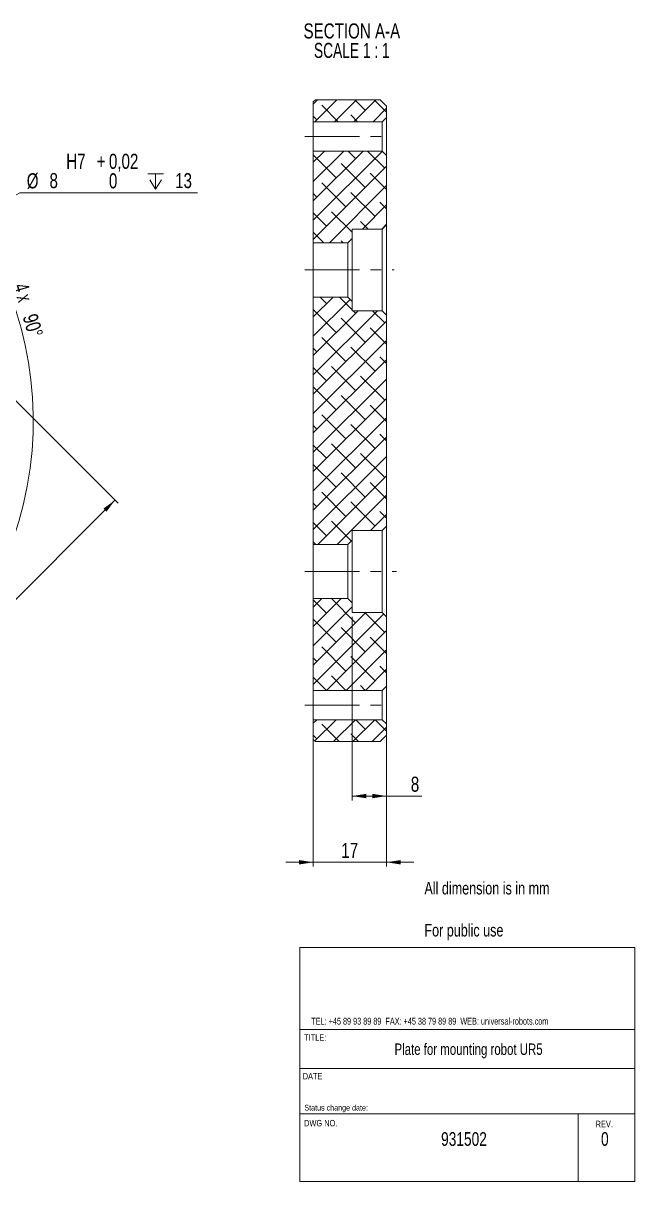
# Model space of a CAD drawing. Header units: millimetres. Extents: x 25 to 415, y 5 to 278.
# Drawn here: x 273.1 to 415, y 4.9 to 273.9 of the extents above; entities that cross this region are included whole.
import ezdxf

# ---------------------------------------------------------------- set-up
doc = ezdxf.new("R2010")
doc.units = ezdxf.units.MM
doc.linetypes.add('CENTERX2', pattern=[20.32, 12.7, -2.54, 2.54, -2.54])
doc.styles.add('SLDTEXTSTYLE0', font='TXT', dxfattribs={"width": 0.75})
doc.styles.add('SLDTEXTSTYLE1', font='TXT', dxfattribs={"width": 0.695652})
doc.styles.add('SLDTEXTSTYLE2', font='TXT', dxfattribs={"width": 0.666667})
doc.styles.add('SLDTEXTSTYLE4', font='TXT', dxfattribs={"width": 0.681818})
doc.dimstyles.new('SLDDIMSTYLE0', dxfattribs={"dimtxt": 3.5, "dimasz": 3.302, "dimexe": 0, "dimexo": 0.0625, "dimgap": 0.875, "dimtad": 1, "dimrnd": 1e-09, "dimzin": 12, "dimdsep": 46, "dimtxsty": 'SLDTEXTSTYLE0', "dimsah": 1, "dimcen": 0.09, "dimadec": 0, "dimazin": 3, "dimtfac": 1, "dimtofl": 0, "dimtmove": 0, "dimatfit": 3, "dimfxl": 1, "dimfrac": 2, "dimtolj": 1, "dimtzin": 12, "dimarcsym": 0})
doc.dimstyles.new('SLDDIMSTYLE2', dxfattribs={"dimtxt": 3.5, "dimasz": 3.302, "dimexe": 0, "dimexo": 0.0625, "dimgap": 0.875, "dimtad": 1, "dimdec": 4, "dimzin": 12, "dimdsep": 46, "dimtxsty": 'SLDTEXTSTYLE0', "dimsah": 1, "dimcen": 0.09, "dimazin": 3, "dimtfac": 1, "dimtofl": 0, "dimtmove": 0, "dimatfit": 3, "dimfxl": 1, "dimfrac": 2, "dimtolj": 1, "dimtzin": 12, "dimarcsym": 0})
doc.dimstyles.new('SLDDIMSTYLE3', dxfattribs={"dimtxt": 3.5, "dimasz": 3.302, "dimexe": 0, "dimexo": 0.0625, "dimgap": 0.875, "dimtad": 1, "dimrnd": 1e-09, "dimzin": 12, "dimdsep": 46, "dimtxsty": 'SLDTEXTSTYLE0', "dimsah": 1, "dimcen": 0.09, "dimadec": 0, "dimazin": 3, "dimtol": 1, "dimtp": 0.02, "dimtm": 0.02, "dimtfac": 1, "dimtofl": 0, "dimtmove": 0, "dimatfit": 3, "dimfxl": 1, "dimfrac": 2, "dimtolj": 1, "dimarcsym": 0})
doc.dimstyles.new('SLDDIMSTYLE5', dxfattribs={"dimtxt": 3.5, "dimasz": 3.302, "dimexe": 0, "dimexo": 0.0625, "dimgap": 0.875, "dimtad": 0, "dimtih": 1, "dimtoh": 1, "dimrnd": 1e-09, "dimzin": 12, "dimdsep": 46, "dimtxsty": 'SLDTEXTSTYLE0', "dimsah": 1, "dimcen": 0, "dimadec": 0, "dimazin": 3, "dimtol": 1, "dimtp": 0.015, "dimtfac": 1, "dimtmove": 0, "dimatfit": 3, "dimfxl": 1, "dimfrac": 2, "dimtolj": 1, "dimarcsym": 0})
doc.dimstyles.new('SLDDIMSTYLE6', dxfattribs={"dimtxt": 3.5, "dimasz": 3.302, "dimexe": 0, "dimexo": 0.0625, "dimgap": 0.875, "dimtad": 1, "dimrnd": 1e-09, "dimzin": 12, "dimdsep": 46, "dimtxsty": 'SLDTEXTSTYLE0', "dimsah": 1, "dimcen": 0.09, "dimadec": 0, "dimazin": 3, "dimtfac": 1, "dimtmove": 0, "dimatfit": 0, "dimfxl": 1, "dimfrac": 2, "dimtolj": 1, "dimtzin": 12, "dimarcsym": 0})

# ---------------------------------------------------------------- blocks, each defined once
blk = doc.blocks.new('SW_NOTE_0')
at = {"color": 0, "linetype": 'Continuous', "lineweight": 0, "char_height": 2.9104, "attachment_point": 1, "style": 'SLDTEXTSTYLE0'}
for s, insert in [('All dimension is in mm', (0, 3.75)), ('For public use', (0, -6.01))]:
    blk.add_mtext(s, dxfattribs=dict(at, insert=insert))
blk = doc.blocks.new('_D_2')
at = {"color": 7, "linetype": 'Continuous', "lineweight": 0}
for p, q in [((216.22, 243.72), (223.07, 260.68)), ((253.24, 156.5), (270.2, 149.65))]:
    blk.add_line(p, q, dxfattribs=at)
blk.add_arc((191.12, 181.6), 84.29, 338, 68, dxfattribs=at)
for points in [[(222.69, 259.75), (225.53, 257.99), (225.93, 258.92)], [(269.27, 150.03), (270.92, 152.93), (269.97, 153.29)]]:
    blk.add_solid(points, dxfattribs=at)
at = {"color": 7, "linetype": 'Continuous', "lineweight": 0, "char_height": 3.5, "attachment_point": 1, "rotation": 286.5666}
for s, insert, style in [('4 x', (274.17, 213.85), 'SLDTEXTSTYLE2'), ('90°', (276.29, 206.74), 'SLDTEXTSTYLE0')]:
    blk.add_mtext(s, dxfattribs=dict(at, insert=insert, style=style))
blk = doc.blocks.new('_D_5')
at = {"color": 7, "linetype": 'Continuous', "lineweight": 0}
for p, q in [((241.32, 216.25), (295.11, 162.46)), ((209.55, 78.32), (294.4, 163.17)), ((156.47, 131.4), (210.26, 77.61))]:
    blk.add_line(p, q, dxfattribs=at)
for points in [[(294.4, 163.17), (291.71, 161.19), (292.43, 160.47)], [(209.55, 78.32), (212.24, 80.29), (211.53, 81.01)]]:
    blk.add_solid(points, dxfattribs=at)
at = {"color": 7, "linetype": 'Continuous', "lineweight": 0, "char_height": 3.5, "attachment_point": 1, "rotation": 45, "style": 'SLDTEXTSTYLE0'}
for s, insert in [('±0,02', (243.93, 119.08)), ('120', (237.52, 112.67))]:
    blk.add_mtext(s, dxfattribs=dict(at, insert=insert))
blk = doc.blocks.new('SW_SYMBOL_HOLE_DEPTH')
at = {"color": 0, "linetype": 'Continuous', "lineweight": 0}
for p, q in [((0, 875), (800, 875)), ((400, 875), (400, 75)), ((100, 555), (400, 75)), ((700, 555), (400, 75))]:
    blk.add_line(p, q, dxfattribs=at)
blk = doc.blocks.new('_D_11')
at = {"color": 7, "linetype": 'Continuous', "lineweight": 0}
for p, q in [((244.12, 218.89), (272.35, 234.53)), ((272.35, 234.53), (313.51, 234.53)), ((237.12, 215.02), (244.12, 218.89)), ((237.12, 215.02), (231.56, 211.94))]:
    blk.add_line(p, q, dxfattribs=at)
for points in [[(244.12, 218.89), (247.25, 220.05), (246.76, 220.94)], [(237.12, 215.02), (233.98, 213.86), (234.47, 212.97)]]:
    blk.add_solid(points, dxfattribs=at)
at = {"color": 7, "linetype": 'Continuous', "lineweight": 0, "xscale": 0.0044707031, "yscale": 0.0044707031, "zscale": 0.0044707031}
blk.add_blockref('SW_SYMBOL_HOLE_DEPTH', (302.04, 235.01), dxfattribs=at)
at = {"color": 7, "linetype": 'Continuous', "lineweight": 0, "char_height": 3.5, "attachment_point": 1, "style": 'SLDTEXTSTYLE0'}
for s, insert in [('H7', (283.09, 243.57)), ('+', (290.16, 243.57)), ('0,02', (292.99, 243.57)), ('%%c', (273.93, 239.04)), ('8', (279.21, 239.09)), ('0', (292.99, 239.04)), ('13', (308.35, 239.09))]:
    blk.add_mtext(s, dxfattribs=dict(at, insert=insert))
blk = doc.blocks.new('_D_12')
at = {"color": 7, "linetype": 'Continuous', "lineweight": 0}
for p, q in [((349.41, 136.1), (349.41, 93.47)), ((357.41, 107.6), (357.41, 93.47)), ((357.41, 94.47), (349.41, 94.47)), ((357.41, 94.47), (365.61, 94.47))]:
    blk.add_line(p, q, dxfattribs=at)
for points in [[(349.41, 94.47), (352.71, 93.96), (352.71, 94.98)], [(357.41, 94.47), (354.11, 94.98), (354.11, 93.96)]]:
    blk.add_solid(points, dxfattribs=at)
at = {"color": 7, "linetype": 'Continuous', "lineweight": 0, "insert": (363.03, 98.98), "char_height": 3.5, "attachment_point": 1, "style": 'SLDTEXTSTYLE0'}
blk.add_mtext('8', dxfattribs=at)
blk = doc.blocks.new('_D_13')
at = {"color": 7, "linetype": 'Continuous', "lineweight": 0}
for p, q in [((357.41, 119), (357.41, 78.1)), ((340.41, 118), (340.41, 78.1)), ((340.41, 79.1), (334.06, 79.1)), ((357.41, 79.1), (340.41, 79.1)), ((357.41, 79.1), (363.76, 79.1))]:
    blk.add_line(p, q, dxfattribs=at)
for points in [[(340.41, 79.1), (337.11, 79.61), (337.11, 78.59)], [(357.41, 79.1), (360.71, 78.59), (360.71, 79.61)]]:
    blk.add_solid(points, dxfattribs=at)
at = {"color": 7, "linetype": 'Continuous', "lineweight": 0, "insert": (346.91, 83.61), "char_height": 3.5, "attachment_point": 1, "style": 'SLDTEXTSTYLE0'}
blk.add_mtext('17', dxfattribs=at)
blk = doc.blocks.new('SW_NOTE_1')
at = {"color": 0, "linetype": 'Continuous', "lineweight": 0, "char_height": 3.5, "attachment_point": 2}
for s, insert, style in [('SECTION A-A', (14.16, 4.51), 'SLDTEXTSTYLE0'), ('SCALE 1 : 1', (14.15, -0.01), 'SLDTEXTSTYLE4')]:
    blk.add_mtext(s, dxfattribs=dict(at, insert=insert, style=style))

msp = doc.modelspace()

# ---------------------------------------------------------------- hatches: boundary and pattern name
at = {"linetype": 'Continuous', "lineweight": 0}
h = msp.add_hatch(dxfattribs=at)
h.set_pattern_fill('ANSI38', style=0)
h.paths.add_polyline_path([(357.40874, 254.60035), (355.90874, 256.10035), (340.90874, 256.10035), (340.40874, 255.60035), (340.40874, 251.00035), (356.40874, 251.00035), (357.40874, 252.00035)], flags=0)
h = msp.add_hatch(dxfattribs=at)
h.set_pattern_fill('ANSI38', style=0)
h.paths.add_polyline_path([(340.40874, 222.90035), (348.40874, 222.90035), (349.40874, 223.90035), (349.40874, 226.10035), (356.40874, 226.10035), (357.40874, 227.10035), (357.40874, 243.20035), (356.40874, 244.20035), (340.40874, 244.20035)], flags=0)
h = msp.add_hatch(dxfattribs=at)
h.set_pattern_fill('ANSI38', style=0)
h.paths.add_polyline_path([(348.40874, 210.30035), (340.40874, 210.30035), (340.40874, 152.90035), (348.40874, 152.90035), (349.40874, 153.90035), (349.40874, 156.10035), (356.40874, 156.10035), (357.40874, 157.10035), (357.40874, 206.10035), (356.40874, 207.10035), (349.40874, 207.10035), (349.40874, 209.30035)], flags=0)
h = msp.add_hatch(dxfattribs=at)
h.set_pattern_fill('ANSI38', style=0)
h.paths.add_polyline_path([(348.40874, 140.30035), (340.40874, 140.30035), (340.40874, 119.00035), (356.40874, 119.00035), (357.40874, 120.00035), (357.40874, 136.10035), (356.40874, 137.10035), (349.40874, 137.10035), (349.40874, 139.30035)], flags=0)
h = msp.add_hatch(dxfattribs=at)
h.set_pattern_fill('ANSI38', style=0)
h.paths.add_polyline_path([(340.40874, 107.60035), (340.90874, 107.10035), (355.90874, 107.10035), (357.40874, 108.60035), (357.40874, 111.20035), (356.40874, 112.20035), (340.40874, 112.20035)], flags=0)

# ---------------------------------------------------------------- linework, layer by layer
at = {"color": 7, "linetype": 'Continuous', "lineweight": 15}
for p, q in [((340.90874, 256.10035), (340.40874, 255.60035)), ((340.40874, 255.60035), (340.40874, 251.00035)), ((355.90874, 256.10035), (340.90874, 256.10035)), ((357.40874, 254.60035), (355.90874, 256.10035)), ((357.40874, 254.60035), (357.40874, 252.00035)), ((356.40874, 251.00035), (340.40874, 251.00035)), ((340.40874, 251.00035), (340.40874, 244.20035)), ((356.40874, 251.00035), (357.40874, 252.00035)), ((356.40874, 244.20035), (356.40874, 251.00035)), ((357.40874, 252.00035), (357.40874, 243.20035)), ((340.40874, 244.20035), (356.40874, 244.20035)), ((340.40874, 244.20035), (340.40874, 222.90035)), ((357.40874, 243.20035), (356.40874, 244.20035)), ((357.40874, 243.20035), (357.40874, 227.10035)), ((356.40874, 226.10035), (349.40874, 226.10035)), ((349.40874, 223.90035), (349.40874, 226.10035)), ((356.40874, 226.10035), (357.40874, 227.10035)), ((356.40874, 207.10035), (356.40874, 226.10035)), ((357.40874, 227.10035), (357.40874, 206.10035)), ((348.40874, 222.90035), (349.40874, 223.90035)), ((349.40874, 223.90035), (349.40874, 209.30035)), ((348.40874, 222.90035), (340.40874, 222.90035)), ((340.40874, 210.30035), (340.40874, 222.90035)), ((348.40874, 210.30035), (348.40874, 222.90035)), ((340.40874, 210.30035), (348.40874, 210.30035)), ((340.40874, 210.30035), (340.40874, 152.90035)), ((349.40874, 209.30035), (348.40874, 210.30035)), ((349.40874, 207.10035), (349.40874, 209.30035)), ((349.40874, 207.10035), (356.40874, 207.10035)), ((357.40874, 206.10035), (356.40874, 207.10035)), ((357.40874, 206.10035), (357.40874, 157.10035)), ((356.40874, 156.10035), (349.40874, 156.10035)), ((349.40874, 153.90035), (349.40874, 156.10035)), ((356.40874, 156.10035), (357.40874, 157.10035)), ((356.40874, 137.10035), (356.40874, 156.10035)), ((357.40874, 157.10035), (357.40874, 136.10035)), ((348.40874, 152.90035), (349.40874, 153.90035)), ((349.40874, 153.90035), (349.40874, 139.30035)), ((348.40874, 152.90035), (340.40874, 152.90035)), ((340.40874, 140.30035), (340.40874, 152.90035)), ((348.40874, 140.30035), (348.40874, 152.90035)), ((340.40874, 140.30035), (348.40874, 140.30035)), ((340.40874, 140.30035), (340.40874, 119.00035)), ((349.40874, 139.30035), (348.40874, 140.30035)), ((349.40874, 137.10035), (349.40874, 139.30035)), ((349.40874, 137.10035), (356.40874, 137.10035)), ((357.40874, 136.10035), (356.40874, 137.10035)), ((357.40874, 136.10035), (357.40874, 120.00035)), ((356.40874, 119.00035), (340.40874, 119.00035)), ((340.40874, 119.00035), (340.40874, 112.20035)), ((356.40874, 119.00035), (357.40874, 120.00035)), ((356.40874, 112.20035), (356.40874, 119.00035)), ((357.40874, 120.00035), (357.40874, 111.20035)), ((340.40874, 112.20035), (340.40874, 107.60035)), ((340.40874, 112.20035), (356.40874, 112.20035)), ((357.40874, 111.20035), (356.40874, 112.20035)), ((357.40874, 111.20035), (357.40874, 108.60035)), ((340.40874, 107.60035), (340.90874, 107.10035)), ((355.90874, 107.10035), (357.40874, 108.60035)), ((340.90874, 107.10035), (355.90874, 107.10035))]:
    msp.add_line(p, q, dxfattribs=at)
at = {"color": 7, "linetype": 'CENTERX2', "lineweight": 0}
for p, q in [((338.40874, 247.60035), (358.40874, 247.60035)), ((338.40874, 216.60035), (359.20702, 216.60035)), ((338.40874, 146.60035), (359.67889, 146.60035)), ((338.40874, 115.60035), (358.40874, 115.60035))]:
    msp.add_line(p, q, dxfattribs=at)
at = {"color": 7, "linetype": 'Continuous', "lineweight": 0}
for p, q in [((415, 59.28353), (337.26447, 59.28353)), ((337.26447, 59.28353), (414.88337, 59.28353)), ((337.26447, 59.28353), (337.26447, 5)), ((415, 5), (415, 59.28353)), ((414.94247, 40.29223), (337.26447, 40.29223)), ((337.26447, 31.2356), (415, 31.2356)), ((337.26447, 20.7356), (414.94422, 20.7356)), ((401.84915, 10), (401.84915, 20.7356)), ((401.84915, 10), (401.84915, 4.92064)), ((337.26447, 5), (415, 5))]:
    msp.add_line(p, q, dxfattribs=at)

# ---------------------------------------------------------------- block references
for name, p in [('SW_NOTE_1', (335.19429, 269.32215)), ('SW_NOTE_0', (366.18793, 70.78945))]:
    msp.add_blockref(name, p, dxfattribs=at)

# ---------------------------------------------------------------- texts
for s, insert, char_height, attachment_point, style in [('TEL: +45 89 93 89 89  FAX: +45 38 79 89 89  WEB: universal-robots.com', (339.94883, 43.00051), 1.5875, 1, 'SLDTEXTSTYLE1'), ('TITLE:', (338.27602, 39.16005), 1.5, 1, 'SLDTEXTSTYLE0'), ('Plate for mounting robot UR5', (376.43377, 37.03534), 2.6458333, 2, 'SLDTEXTSTYLE0'), ('DATE', (337.95047, 30.19173), 1.5, 1, 'SLDTEXTSTYLE0'), ('Status change date:', (338.3318, 22.79286), 1.3229167, 1, 'SLDTEXTSTYLE0'), ('DWG NO.', (338.27534, 19.29686), 1.5, 1, 'SLDTEXTSTYLE0'), ('REV.', (405.91252, 19.09309), 1.5, 1, 'SLDTEXTSTYLE0'), ('931502', (375.36739, 16.45069), 3.175, 2, 'SLDTEXTSTYLE0')]:
    msp.add_mtext(s, dxfattribs=dict(at, insert=insert, char_height=char_height, attachment_point=attachment_point, style=style))
at = {"color": 156, "linetype": 'Continuous', "lineweight": 0, "insert": (407.16119, 16.45069), "char_height": 3.175, "attachment_point": 1, "style": 'SLDTEXTSTYLE0'}
msp.add_mtext('0', dxfattribs=at)

# ---------------------------------------------------------------- dimensions: what is measured, and where the dimension line sits
at = {"color": 7, "linetype": 'Continuous', "lineweight": 0}
dim = msp.add_angular_dim_2l(base=(268.7064, 214.53432), line1=((252.31295, 156.87631), (191.11882, 181.60035)), line2=((215.84285, 242.79448), (191.11882, 181.60035)), text='4 x <>', dimstyle='SLDDIMSTYLE2', dxfattribs=at)
dim.commit()
dim.dimension.update_dxf_attribs({"geometry": '_D_2', "text_midpoint": (271.90798, 205.63345), "dimtype": 162})
dim = msp.add_diameter_dim_2p(p1=(244.1155, 218.89362), p2=(237.11709, 215.01775), text='<>\\SH7^ ;{\\fGDT;x} 13', dimstyle='SLDDIMSTYLE5', dxfattribs=at)
dim.commit()
dim.dimension.update_dxf_attribs({"geometry": '_D_11', "text_midpoint": (293.71944, 239.05392), "dimtype": 163})
dim = msp.add_linear_dim(base=(294.40291, 163.16907), p1=(155.76348, 132.10287), p2=(240.61629, 216.95569), angle=45, dimstyle='SLDDIMSTYLE3', dxfattribs=at)
dim.commit()
dim.dimension.update_dxf_attribs({"geometry": '_D_5', "text_midpoint": (248.01571, 116.78187), "dimtype": 160})
for base, p1, p2, dimstyle, picture, middle in [((349.40874, 94.47086), (357.40874, 108.60035), (349.40874, 137.10035), 'SLDDIMSTYLE0', '_D_12', (364.31983, 94.47086)), ((340.40874, 79.10035), (357.40874, 120.00035), (340.40874, 119.00035), 'SLDDIMSTYLE6', '_D_13', (349.50023, 79.10035))]:
    dim = msp.add_linear_dim(base=base, p1=p1, p2=p2, dimstyle=dimstyle, dxfattribs=at)
    dim.commit()
    dim.dimension.update_dxf_attribs({"geometry": picture, "text_midpoint": middle, "dimtype": 160})

doc.saveas('drawing.dxf')
